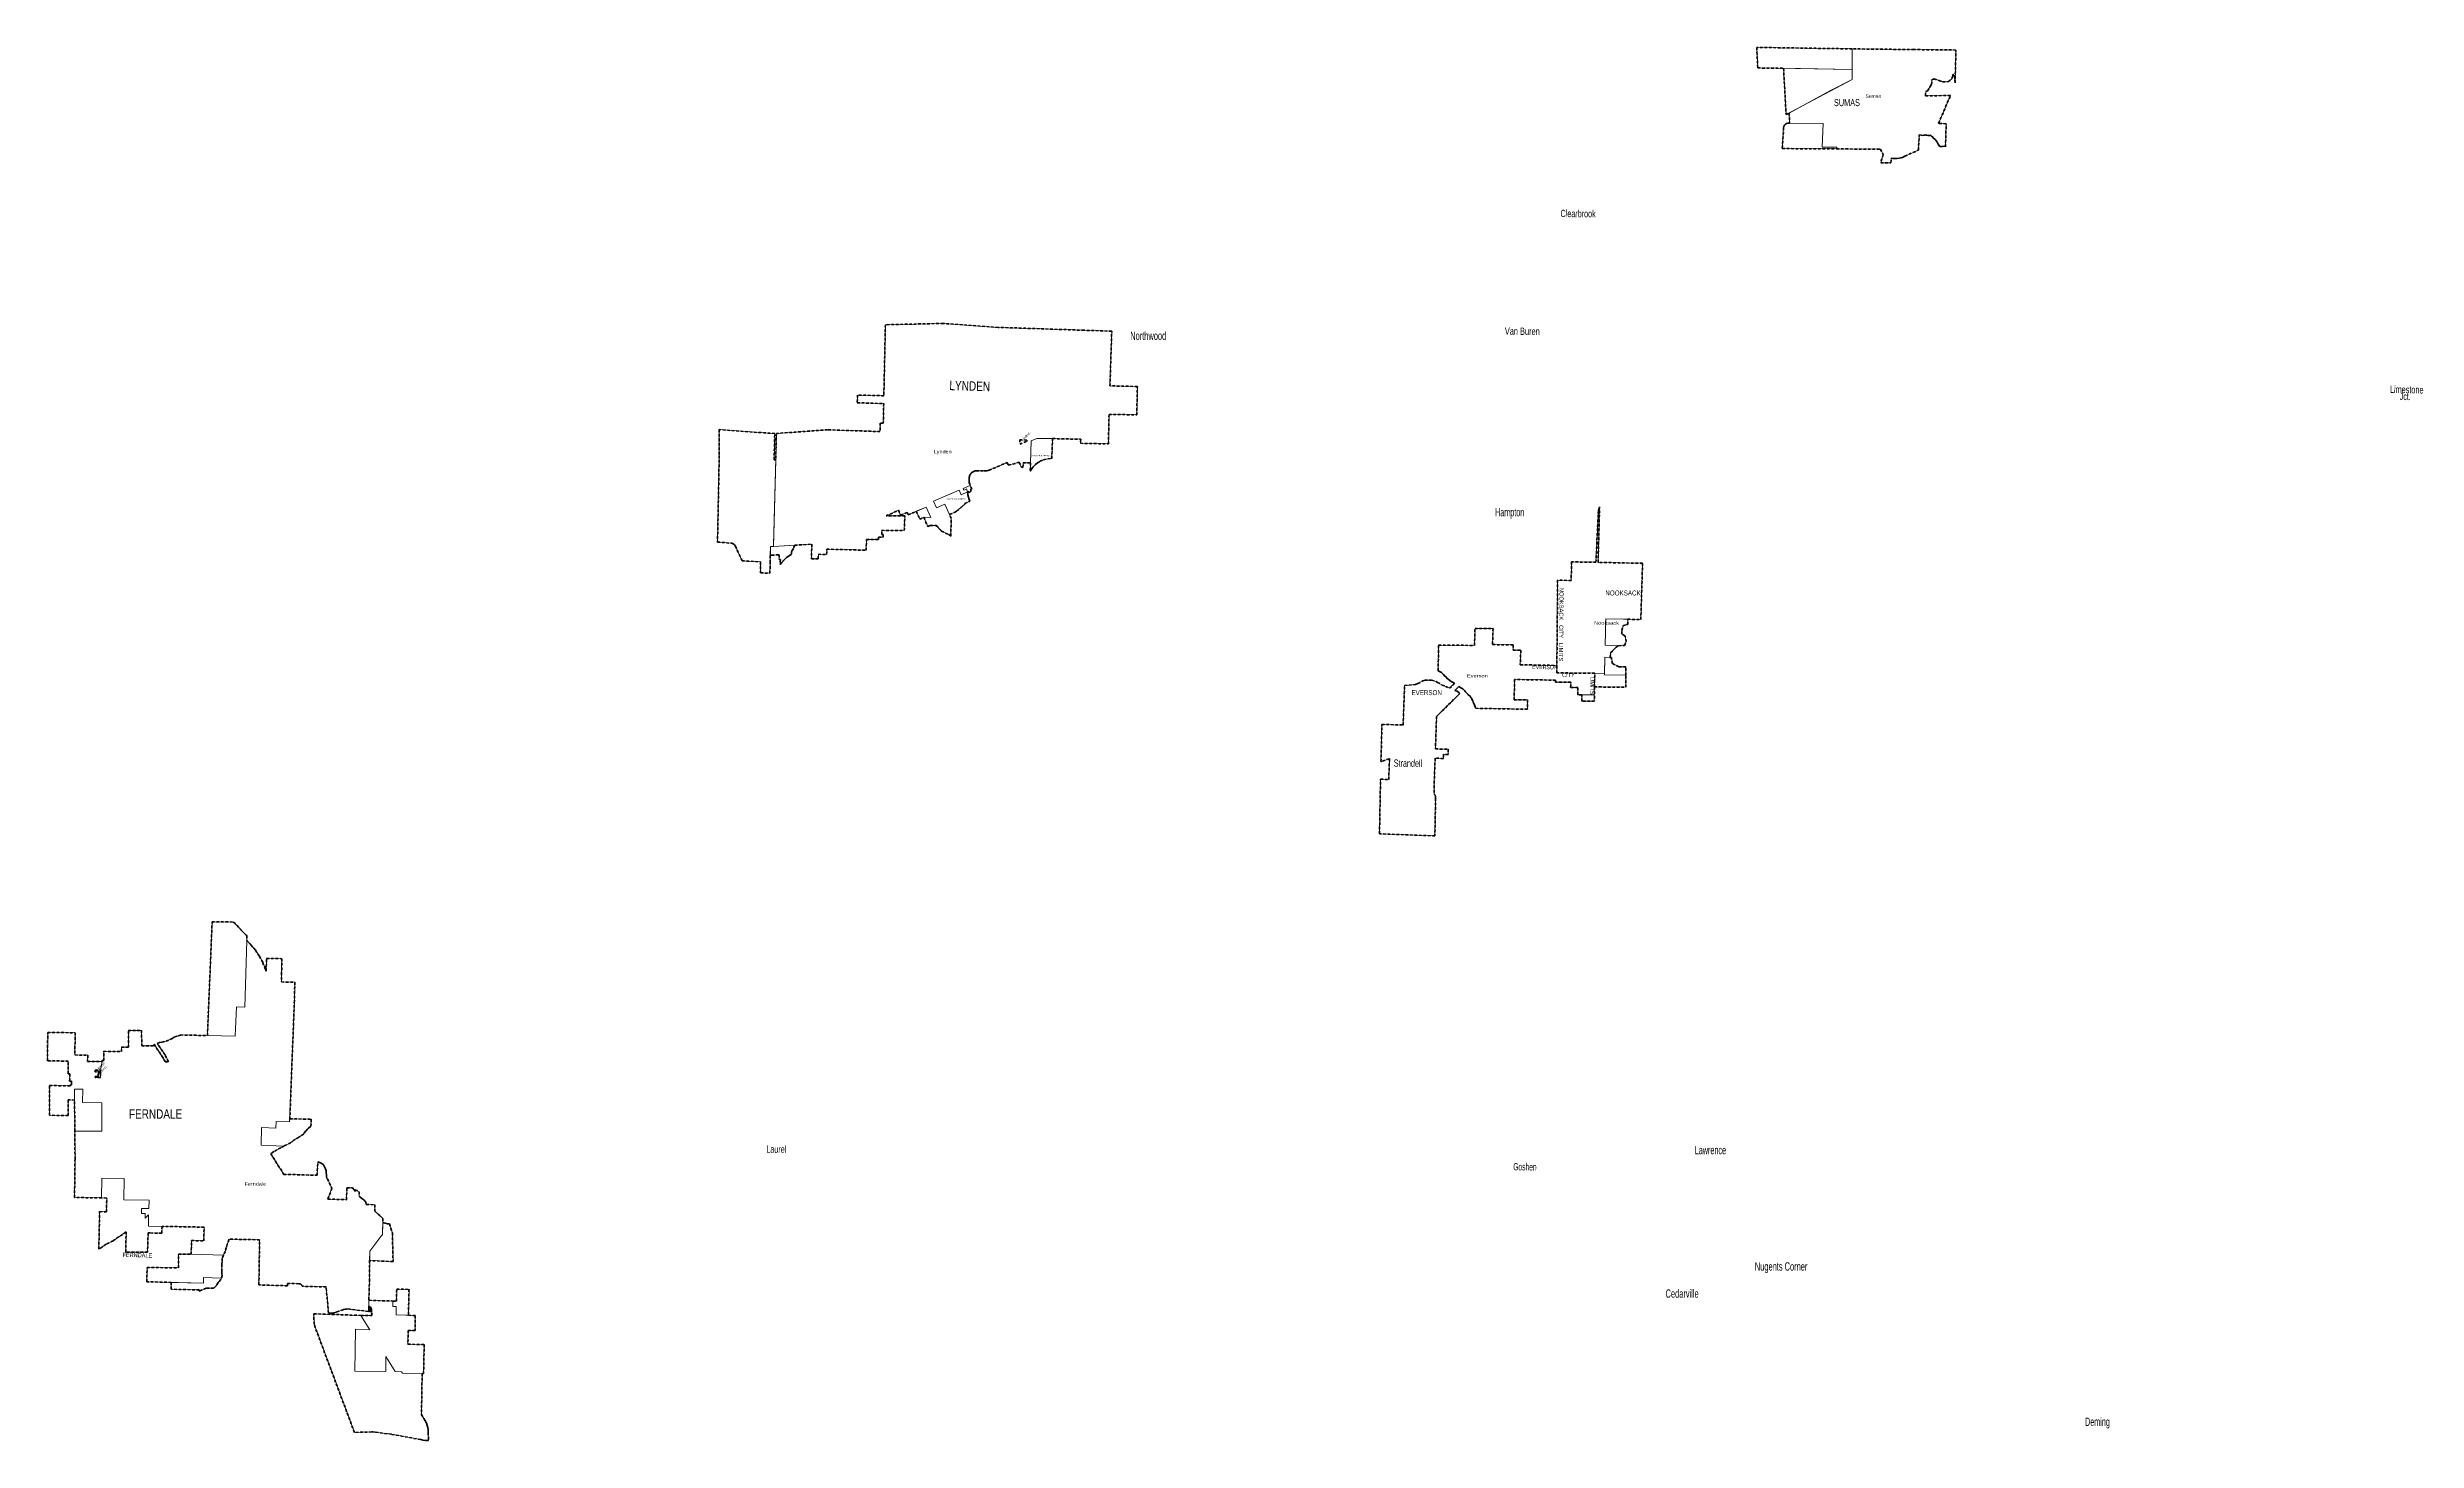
# Model space of a CAD drawing. Header units: feet. Extents: x -903180 to 1023491, y -707744 to 564635.
# Drawn here: x -395309 to -281007, y 487551 to 554745 of the extents above; entities that cross this region are included whole.
import ezdxf

# ---------------------------------------------------------------- set-up
doc = ezdxf.new("R2010")
doc.units = ezdxf.units.FT
doc.header["$LTSCALE"] = 80
doc.linetypes.add('SHORT_DASHED', pattern=[2.7, 1.5, -1.2])
for name, color, linetype, lineweight in [('1', 7, 'Continuous', 13), ('13', 7, 'SHORT_DASHED', 40), ('58', 7, 'Continuous', 13)]:
    doc.layers.add(name, color=color, linetype=linetype, lineweight=lineweight)
for name, color, linetype in [('14', 7, 'Continuous'), ('15', 7, 'Continuous'), ('16', 7, 'Continuous'), ('36', 7, 'Continuous')]:
    doc.layers.add(name, color=color, linetype=linetype)

msp = doc.modelspace()

# ---------------------------------------------------------------- hatches: boundary and pattern name
at = {"layer": '58'}
msp.add_hatch(color=256, dxfattribs=at).paths.add_polyline_path([(-379655.93, 493860.05), (-379657.69, 493761.15), (-379815.24, 493779.15), (-379807.48, 494044.12), (-379759.15, 494021.63), (-379732.55, 494004.47), (-379711.32, 493985.49), (-379692.47, 493963.07), (-379677.14, 493940.27), (-379659.07, 493888.75)])

# ---------------------------------------------------------------- linework, layer by layer
at = {"layer": '13'}
for p, q in [((-347638.15, 534627.9), (-347543.63, 534703.04)), ((-327904, 524442.95), (-327950, 524503.95)), ((-393981.65, 502475.97), (-394000.34, 503978.31)), ((-381582.45, 499722.8), (-381776.77, 499200.66))]:
    msp.add_line(p, q, dxfattribs=at)
for points in [[(-306367.42, 549179.38), (-306359.76, 549398.87), (-306283.98, 549386.74), (-306182.12, 549379.9), (-306080.1, 549383.75), (-305979.04, 549398.24), (-305880.05, 549423.22), (-305784.22, 549458.4), (-305692.58, 549503.41), (-305043.32, 549792.58), (-305001.9, 550530.21), (-304905.85, 550506.58), (-304841.98, 550502.27), (-304783.3, 550504.86), (-304739.28, 550518.67), (-304702.17, 550522.12), (-304654.7, 550510.04), (-304595.15, 550499.68), (-304548.55, 550494.5), (-304495.04, 550498.81), (-304455.34, 550510.04), (-304443.04, 550503.13), (-304408.09, 550466.87), (-304353.72, 550407.73), (-304325.33, 550378.59), (-304202.25, 550277.37), (-304124.36, 550143.55), (-304087.25, 550084.41), (-304010.01, 549970.45), (-303881.42, 549964.41), (-303766.41, 549982.11), (-303734.36, 549948.88), (-303704.89, 551065.55), (-304073.53, 551078.13), (-303498.32, 552422.63), (-304698.39, 552408.13), (-304691.78, 552622.57), (-304599.75, 552648.89), (-304407.42, 552954.13), (-304393.47, 553178.7), (-304280.89, 553222.51), (-304037.65, 553147.59), (-303879.42, 553076.8), (-303595.34, 553092.04), (-303431.52, 553235.9), (-303379.25, 553453.43), (-303297.42, 553327.8), (-303287.3, 553171.53), (-303274.36, 553045.59), (-303273.19, 553030.76), (-303231.45, 554618.03), (-305253.58, 554639.29), (-308243.2, 554674.7), (-312844.83, 554744.7), (-312791.68, 553754.17), (-311545.72, 553735.75), (-311430.22, 551502.9), (-311279.65, 551579.67), (-311254.47, 551092.89), (-311342.19, 551092.07), (-311413.97, 551068.14), (-311459.46, 551039.72), (-311503.51, 550995.04), (-311538.79, 550924.44), (-311544.79, 550873.4), (-311610.2, 549862.96), (-308986.41, 549850.01), (-306869.37, 549833.35), (-306746.45, 549572.06), (-306861.03, 549183.26)], [(-348059.5, 535808.54), (-348392.87, 535820.61), (-348393.8, 535602.33), (-348062.76, 535743.98)], [(-392748.69, 505059.5), (-393006.8, 505063.5), (-393006.17, 505113.5), (-392866.12, 505110.25), (-392861.43, 505285.27), (-392745.32, 505284.51)], [(-392744.57, 505334.46), (-393003.32, 505338.48), (-393002.38, 505413.47), (-392743.45, 505409.45)]]:
    msp.add_lwpolyline(points, close=True, dxfattribs=at)
for points in [[(-347543.63, 534703.04), (-347407.04, 534782.72), (-347252.96, 534852.68), (-347030.26, 534907.1), (-346852.41, 534911.84), (-346813.53, 535878.92), (-345455.65, 535845.89), (-345469.59, 535649.12), (-344120.67, 535621.53), (-344091.5, 537047.35), (-342753.32, 537019.97), (-342725.22, 538393.45), (-344045.31, 538420.45), (-343961.09, 541058.4), (-345294.29, 541103.05), (-349442.8, 541243.62), (-352092.59, 541431.62), (-354881.36, 541370.51), (-354955.15, 537943.84), (-356229.71, 537978.91), (-356236.76, 537603.96), (-354962.19, 537568.89), (-354980.07, 536617.13), (-355134.17, 536621.12), (-355140.65, 536215.57), (-357669.61, 536301.1), (-360139.43, 536126.09), (-360171.24, 534858.43), (-360249.73, 534855.2), (-360217.04, 536128.52), (-360876.36, 536163.52), (-362893.18, 536312.53), (-362895.6, 535052.56), (-362977.92, 530887.49), (-362282.81, 530829.56), (-362231.78, 530808.02), (-362195.11, 530784.88), (-362156.04, 530746.59), (-362116.8, 530685.87), (-361793.02, 529986.54), (-360903.39, 529931.64), (-360903.47, 529398.64), (-360450.85, 529387.46), (-360438.13, 529898.88), (-360431.18, 530257.09), (-360360.47, 530255.13), (-360008.41, 530277.72), (-360012.78, 530040.5), (-359948.47, 530040.46), (-359952.26, 529807.98), (-359792.55, 529995.62), (-359697.51, 530100.91), (-359643.38, 530148.9), (-359574.46, 530195.73), (-359500.7, 530242.27), (-359449.95, 530268.41), (-359428.93, 530288.2), (-359421.85, 530301.6)], [(-359421.85, 530301.6), (-359415.27, 530324.13), (-359411.18, 530370.63), (-359401.94, 530414.54), (-359370.58, 530474.27), (-359295.83, 530628.34), (-359254.58, 530734.41), (-358431.53, 530784.21), (-358444.05, 530082.4), (-358119.65, 530082.94), (-358114.94, 530297.02), (-357715.05, 530288.41), (-357709.41, 530544.8), (-355810.68, 530492.56), (-355787.39, 531015.61), (-355214.55, 531006.27), (-355208.35, 531125.25), (-354990.01, 531123.44), (-354986.06, 531258.48), (-355059.41, 531259.09), (-355053.01, 531454.04), (-353971.5, 531445.05), (-353940.33, 532144.81), (-354848.53, 532152.36), (-354245.59, 532419.01), (-354145.35, 532185.9), (-353829.75, 532320.18), (-353779.46, 532202.85), (-353389.48, 532369.96), (-353220.29, 531997.15), (-353027.02, 532080.58), (-352830.47, 531636.67), (-352714.15, 531680.19), (-352423.38, 531686.36), (-352168.78, 531416), (-351819.17, 531246.9), (-351725.45, 531173.53), (-351699.91, 532031.85), (-351781.14, 532210.78), (-351563.57, 532310.89), (-351519.45, 532333.57), (-351425.79, 532385.84), (-351044.1, 532711.56), (-351055.64, 532736.46), (-350806.35, 532861.19), (-350836.13, 532936.51), (-350874.7, 533051.44), (-350899.52, 533166.21), (-350898.42, 533280.6), (-350885.34, 533291.12), (-350884.26, 533294.06), (-350882.74, 533298.33), (-350881.82, 533308.07), (-350881.21, 533311.73), (-350858.84, 533320.14), (-350849.08, 533303.45), (-350840.04, 533278.01), (-350799.9, 533286.36), (-350792.13, 533314.3), (-350768.88, 533323.48), (-350751, 533337.94), (-350747.48, 533357.82), (-350776.07, 533421.4), (-350708.91, 533447.99), (-350785.75, 533611.44), (-350812.29, 533686.77), (-350830.8, 533764.46), (-350841.1, 533843.67), (-350843.05, 533923.51), (-350840.24, 533971.13), (-350837.29, 534008.86), (-350830.42, 534046.07), (-350819.69, 534082.35), (-350805.23, 534117.32), (-350787.2, 534150.58), (-350765.79, 534181.78), (-350741.23, 534210.57), (-350713.8, 534236.63), (-350683.79, 534259.68), (-350651.54, 534279.47), (-350617.4, 534295.79), (-350581.74, 534308.44), (-350544.95, 534317.29), (-350507.44, 534322.26), (-350499.22, 534322.81), (-350114.18, 534324.31), (-350051.97, 534322.37), (-349989.91, 534326.95), (-349928.66, 534337.99), (-349877.39, 534352.48), (-349006.07, 534722.2), (-348942.41, 534593.17), (-348420.31, 534734.87), (-348332.18, 534520.36), (-348245.98, 534489.98)], [(-348245.98, 534489.98), (-348236.33, 534714.77), (-347874.37, 534705.23), (-347890.39, 534306.73), (-347818.13, 534424.49), (-347737.85, 534529.43), (-347638.15, 534627.9)], [(-320670.9, 523901.56), (-319164.35, 523882.04), (-319162.11, 524463.62), (-319150.32, 524870.65), (-319497.33, 524876.47), (-319805.12, 525032.2), (-319857, 525319.43), (-319923.39, 525322.76), (-319879, 525563.23), (-319624.61, 525811.48), (-319510.96, 525890.32), (-319223.59, 525900.15), (-319140.57, 526092.88), (-319196.19, 526355.39), (-319353.51, 526458.81), (-319346.87, 526621.64), (-319294.16, 526850.5), (-319133.26, 526905.55), (-319069.39, 526904.2), (-319062.27, 527163.07), (-318433.52, 527150.72), (-318351.09, 529863.79), (-320498.16, 529908.79), (-320422.17, 532580.41), (-320431.66, 532560.09), (-320461.85, 532482.45), (-320483.75, 532402.07), (-320599.12, 529909.92), (-321774.01, 529932.99), (-321792.63, 529033.17), (-322448.51, 529050.85), (-322483.87, 524938.86)], [(-327950, 524503.95), (-328012, 524565.95), (-328056, 524602.95), (-328108, 524633.95), (-328173, 524665.95), (-328214.98, 524683.63), (-328188.82, 525911.86), (-326460.42, 525905.31)], [(-326460.42, 525905.31), (-326433.47, 526726.16), (-325563.01, 526726.16), (-325588.77, 525941.62), (-324588.78, 525924.67), (-324596.99, 525674.78), (-324227, 525668.51), (-324249.97, 524968.79), (-322483.87, 524938.86)], [(-320670.9, 523901.56), (-320656.95, 524559.23), (-322486.96, 524578.75), (-322483.87, 524938.86)], [(-320670.9, 523901.56), (-320677.84, 523215.05), (-321288.01, 523218), (-321284.07, 523519.52), (-321479.14, 523521.63), (-321471.71, 523871.59), (-321821.72, 523874.63), (-321816.42, 524124.59), (-322546.46, 524130.94), (-322544.33, 524230.92), (-323181.55, 524236.47), (-324524.23, 524256.49), (-324544.84, 523284.84), (-323894.94, 523273.56), (-323904.49, 522823.66), (-326413.4, 522869.62), (-326432, 522947.95), (-326445, 522990.95), (-326473, 523065.95), (-326517, 523163.95), (-326545, 523222.95), (-326570, 523272.95), (-326592, 523323.95), (-326611, 523364.95), (-326633, 523394.95), (-326653, 523425.95), (-326676, 523451.95), (-326709, 523481.95), (-326742, 523508.95), (-326770, 523529.95), (-326804, 523565.95), (-326833, 523595.95), (-326857, 523633.95), (-326887, 523664.95), (-326927, 523715.95), (-326953, 523740.95), (-327012, 523788.95), (-327050, 523818.95), (-327115, 523857.95), (-327182, 523902.95), (-327210.08, 523920.82), (-327406.93, 523734.46), (-327289.72, 523693.54), (-327178.54, 523605.68), (-327159.82, 523590.28), (-328289.33, 522479.45), (-328343.6, 520912.45), (-327723.82, 520895.44), (-327732.47, 520645.58), (-327952.4, 520651.61), (-327959.32, 520451.73), (-328359.18, 520462.7), (-328397.35, 519360.58), (-328410.19, 518732.37), (-328392.79, 518714.89), (-328377.32, 518695.69), (-328363.94, 518674.97), (-328352.8, 518652.97), (-328344.01, 518629.93), (-328337.69, 518606.09), (-328333.89, 518581.72), (-328332.66, 518557.09), (-328334.01, 518532.47), (-328334.25, 518530.34), (-328368.52, 516717.7), (-331042.13, 516816.81), (-330992.35, 519449.92), (-330596.05, 519436.27), (-330561.82, 520424.82), (-330561.12, 520444.95), (-330581.32, 520437.85), (-330950.73, 520307.98), (-330970.73, 520303.97), (-330922.04, 522095.32), (-329901.75, 522064.3), (-329832.07, 523977.09), (-329622.59, 523982.36), (-329305.69, 524013), (-329190.97, 524060.81), (-328956.49, 524194.81), (-328840.27, 524222.32), (-328649.61, 524229.75), (-328526.08, 524226.69), (-328308.75, 524168.62), (-328239.09, 524120.29), (-328017.48, 523993.22), (-327849.11, 523922.18), (-327670.68, 523848.87), (-327658.02, 523843.12), (-327418.63, 524074.99), (-327420, 524075.95), (-327487, 524109.95), (-327580, 524164.95), (-327656, 524215.95), (-327758, 524298.95), (-327842, 524380.95), (-327904, 524442.95)], [(-394000.34, 503978.31), (-394304.53, 503984.67), (-394305.39, 503224.53), (-395205.37, 503243.35), (-395203.74, 504678.63), (-394222.17, 504658.1), (-394199.49, 504657.62), (-394199.29, 504708.47), (-394143.04, 504708.47), (-394140.7, 504803.03), (-394140.7, 504887.42), (-394234.44, 504888.98), (-394230.54, 505242.97), (-394308.65, 505242.97), (-394302.39, 505853.7), (-395309.31, 505869.33), (-395290.86, 507239.22), (-393969.61, 507218.7), (-393983.15, 506148.78), (-393363.22, 506139.16), (-393367.01, 505839.18), (-392660.62, 505828.21), (-392659.73, 505878.22), (-392591.48, 505877.16), (-392585.78, 506327.13), (-391736.43, 506313.95), (-391736.43, 506521.59), (-391402.11, 506524.72), (-391402.11, 507337.35), (-390764.72, 507334.22), (-390757.15, 506598.77), (-390168.85, 506589.64), (-390161.64, 506664.58), (-389765.45, 506080.2), (-389695.84, 505937.95), (-389627.48, 505826.61), (-389468.78, 505824.96), (-389634.45, 506153.65), (-390009.99, 506710.84), (-389907.44, 506756.43), (-389777.76, 506767.37), (-389582.49, 506809.57), (-389296.58, 506942.4), (-389163.8, 507028.35), (-389001.32, 507065.86), (-388887.27, 507114.3), (-387589.94, 507087.69), (-387360.83, 512577.67), (-386322.49, 512562.28), (-385691.75, 511899.94), (-385691.57, 511678), (-385487.06, 511459.39), (-385268.82, 511198.35), (-385079.05, 510915.92), (-384919.85, 510615.2), (-384792.95, 510299.48), (-384759.2, 510195.18), (-384732.76, 510808.45), (-383993.95, 510793.14), (-384007.83, 510119.56), (-384014.1, 509670.59), (-383371.01, 509656.4), (-383394, 508774.92), (-383610.65, 503074.76), (-382583.65, 503050.62), (-382592.44, 502717.17), (-382615.91, 502705.17), (-382766.58, 502569.83), (-382857.32, 502472.18), (-382951.48, 502335.12), (-383179.19, 502182.65), (-383413.75, 502038.74), (-383572.98, 501905.12), (-383781, 501822.03), (-383896.86, 501755), (-384044.68, 501671.51), (-384378.8, 501499.16), (-384451.77, 501446.91), (-384530.06, 501387.19), (-383903.4, 500392.85), (-382298.01, 500349.6), (-382262, 500996.4), (-382207.65, 500976.2), (-382106.84, 500933.19), (-381994.08, 500855.72), (-381937.96, 500762.35), (-381889.95, 500660.92), (-381866.2, 500555.57), (-381866.43, 500507.01), (-381864.69, 500446.29), (-381848.82, 500383.47), (-381845.26, 500280.25), (-381821.34, 500213.34), (-381801.31, 500176.82), (-381582.45, 499722.8)], [(-376926.62, 487551.33), (-377065.65, 487556.66), (-377203.36, 487576.5), (-377300.48, 487599.54), (-378710.06, 487855.81), (-379489.2, 487958.82), (-379620.24, 487967.88), (-379640.24, 487969.26), (-379660.24, 487968.76), (-380497.1, 487947.96), (-382446.5, 493162.39), (-382446.89, 493666.37), (-380182.11, 493589.9), (-379656.95, 493578.21), (-379657.69, 493761.15), (-379824.5, 493780.12), (-380650.13, 493880.5), (-380723.86, 493893.83), (-380798.58, 493899.38), (-380873.48, 493897.09), (-380947.72, 493886.99), (-381020.5, 493869.18), (-381025.71, 493867.59), (-381366.3, 493752.34), (-381423.48, 493729.87), (-381482.69, 493713.5), (-381543.29, 493703.41), (-381604.62, 493699.71), (-381643.94, 493700.72), (-381743.37, 493705.71), (-381867.53, 494960.84), (-383015.51, 494996.37), (-383021.07, 495012.95), (-383028.33, 495028.85), (-383037.21, 495043.92), (-383047.62, 495057.97), (-383059.44, 495070.85), (-383072.55, 495082.43), (-383086.79, 495092.58), (-383102.01, 495101.18), (-383118.05, 495108.15), (-383134.73, 495113.39), (-383151.87, 495116.87), (-383169.28, 495118.54), (-383180.1, 495118.65), (-383729.95, 495133.86), (-383732.65, 495018.55), (-385104.83, 495061.01), (-385072.33, 497237.45), (-386539.26, 497267.28), (-386556.13, 497240.18), (-386634, 497001.78), (-386679.17, 496846.18), (-386732.51, 496670.39), (-386809.83, 496501.15), (-386873.05, 496341.8), (-386878.42, 496175.27), (-386899.9, 496053.71), (-386898.56, 495717.28), (-386898.56, 495655.5), (-386895.21, 495617.23), (-386879.77, 495509.46), (-386936.82, 495313.53), (-387070.8, 495172.54), (-387178.68, 494999.05), (-387295.14, 494900.23), (-387645.76, 494907.26), (-387959.43, 494765.74), (-387987.71, 494766.51), (-387987.35, 494816.52), (-389337.12, 494853.27), (-389334.75, 495183.33), (-390511.14, 495211.06), (-390499.91, 495896.98), (-388982.84, 495885.74), (-388978.91, 496550.73), (-388368, 496536.72), (-388359.61, 497196.67), (-387759.7, 497185.02), (-387751.3, 497844.99), (-389779.64, 497884.42), (-389788.6, 497554.55), (-390373.51, 497566), (-390448.08, 497567.06), (-390479.3, 496645.6), (-391529.21, 496645.6), (-391510.84, 497616.11), (-392139.08, 497191.98), (-392466.68, 497020.5), (-392828.31, 496786.08), (-392789.17, 498594.99), (-392459.31, 498585.29), (-392444.94, 499250.33), (-392693.55, 499253.56), (-393999.45, 499277.47), (-393976.02, 501135.51), (-393981.65, 502475.97)], [(-381776.77, 499200.66), (-380876.51, 499169.99), (-380860.87, 499745.11), (-380587.02, 499735.78), (-380456.78, 499572.64), (-380454.84, 499644.02), (-380261.84, 499552.18), (-380271.98, 499334.61), (-380235.77, 499306.82), (-380141.2, 499227.42), (-380026.46, 499141.84), (-379944.08, 499046.31), (-379932.4, 498951.14), (-379925.88, 498942.12), (-379507.09, 498923.21), (-379513.95, 498609.36), (-379121.42, 498263.46), (-379125.72, 498082.71), (-379076.16, 498056.21), (-379020.88, 498033.87), (-378901.58, 498009.13), (-378801.72, 498006.9), (-378665.48, 497561.87), (-378632.87, 496189.25), (-379763.86, 496229.76), (-379769.88, 495330.55), (-379798.83, 494316.95), (-378638.96, 494281.78), (-378470.78, 494277.6), (-378457.06, 494860.65), (-377862.45, 494845.29), (-377890.81, 493597.18), (-377559.02, 493582.75), (-377571.11, 492859.52), (-377900.4, 492864.75), (-377915.48, 492202.35), (-377129.26, 492181.52), (-377158.88, 490779.63), (-377230.51, 490779.35), (-377261.07, 488796.75), (-377073.41, 488492), (-377023.12, 488391.36), (-376983.62, 488286.02), (-376955.36, 488177.12), (-376938.62, 488065.87), (-376933.61, 487953.48), (-376933.78, 487941.35), (-376926.62, 487551.33)]]:
    msp.add_lwpolyline(points, dxfattribs=at)
at = {"layer": '58'}
for points in [[(-308242.57, 553686.59), (-312791.68, 553754.17), (-312844.83, 554744.7), (-308243.2, 554674.7)], [(-306367.42, 549179.38), (-306359.76, 549398.87), (-306283.98, 549386.74), (-306182.12, 549379.9), (-306080.1, 549383.75), (-305979.04, 549398.24), (-305880.05, 549423.22), (-305784.22, 549458.4), (-305692.58, 549503.41), (-305043.32, 549792.58), (-305001.9, 550530.21), (-304905.85, 550506.58), (-304841.98, 550502.27), (-304783.3, 550504.86), (-304739.28, 550518.67), (-304702.17, 550522.12), (-304654.7, 550510.04), (-304595.15, 550499.68), (-304548.55, 550494.5), (-304495.04, 550498.81), (-304455.34, 550510.04), (-304443.04, 550503.13), (-304408.09, 550466.87), (-304353.72, 550407.73), (-304325.33, 550378.59), (-304202.25, 550277.37), (-304124.36, 550143.55), (-304087.25, 550084.41), (-304010.01, 549970.45), (-303881.42, 549964.41), (-303766.41, 549982.11), (-303734.36, 549948.88), (-303704.89, 551065.55), (-304073.53, 551078.13), (-303498.32, 552422.63), (-304698.39, 552408.13), (-304691.78, 552622.57), (-304599.75, 552648.89), (-304407.42, 552954.13), (-304393.47, 553178.7), (-304280.89, 553222.51), (-304037.65, 553147.59), (-303879.42, 553076.8), (-303595.34, 553092.04), (-303431.52, 553235.9), (-303379.25, 553453.43), (-303297.42, 553327.8), (-303287.3, 553171.53), (-303274.36, 553045.59), (-303273.19, 553030.76), (-303231.45, 554618.03), (-305253.58, 554639.29), (-308243.2, 554674.7), (-308243.44, 553204.35), (-309310.49, 552645.65), (-311279.65, 551579.67), (-311254.47, 551092.89), (-309643.9, 551080.22), (-309684.02, 549930.5), (-308983.79, 549924.99), (-308986.41, 549850.01), (-306869.37, 549833.35), (-306746.45, 549572.06), (-306861.03, 549183.26)], [(-311545.72, 553735.75), (-308242.57, 553686.59), (-308243.44, 553204.35), (-311430.22, 551502.9)], [(-309684.02, 549930.5), (-308983.79, 549924.99), (-308986.41, 549850.01), (-311610.2, 549862.96), (-311544.79, 550873.4), (-311538.79, 550924.44), (-311503.51, 550995.04), (-311459.46, 551039.72), (-311413.97, 551068.14), (-311342.19, 551092.07), (-311254.47, 551092.89), (-309643.9, 551080.22)], [(-347841.23, 535762.96), (-347571.73, 535879.64), (-345455.65, 535845.89), (-345469.59, 535649.12), (-344120.67, 535621.53), (-344091.5, 537047.35), (-342753.32, 537019.97), (-342725.22, 538393.45), (-344045.31, 538420.45), (-343961.09, 541058.4), (-345294.29, 541103.05), (-349442.8, 541243.62), (-352092.59, 541431.62), (-354881.36, 541370.51), (-354955.15, 537943.84), (-356229.71, 537978.91), (-356236.76, 537603.96), (-354962.19, 537568.89), (-354980.07, 536617.13), (-355134.17, 536621.12), (-355140.65, 536215.57), (-357669.61, 536301.1), (-360139.43, 536126.09), (-360274.56, 530740.75), (-360275.88, 530671.74), (-358431.53, 530784.21), (-358444.05, 530082.4), (-358119.65, 530082.94), (-358114.94, 530297.02), (-357715.05, 530288.41), (-357709.41, 530544.8), (-355810.68, 530492.56), (-355787.39, 531015.61), (-355214.55, 531006.27), (-355208.35, 531125.25), (-354990.01, 531123.44), (-354986.06, 531258.48), (-355059.41, 531259.09), (-355053.01, 531454.04), (-353971.5, 531445.05), (-353940.33, 532144.81), (-354848.53, 532152.36), (-354245.59, 532419.01), (-354145.35, 532185.9), (-353829.75, 532320.18), (-353779.46, 532202.85), (-352918.4, 532569.19), (-352693.75, 532071.41), (-353027.02, 532080.58), (-352830.47, 531636.67), (-352714.15, 531680.19), (-352423.38, 531686.36), (-352168.78, 531416), (-351819.17, 531246.9), (-351725.45, 531173.53), (-351699.91, 532031.85), (-352006.83, 532711.93), (-352416.43, 532537.77), (-352561.66, 532859.55), (-351321.36, 533386.92), (-351231.22, 533172.14), (-350921.85, 533303.68), (-350962.28, 533451.02), (-351101.76, 533393.36), (-351131.56, 533464.4), (-350785.75, 533611.44), (-350812.29, 533686.77), (-350830.8, 533764.46), (-350841.1, 533843.67), (-350843.05, 533923.51), (-350840.24, 533971.13), (-350837.29, 534008.86), (-350830.42, 534046.07), (-350819.69, 534082.35), (-350805.23, 534117.32), (-350787.2, 534150.58), (-350765.79, 534181.78), (-350741.23, 534210.57), (-350713.8, 534236.63), (-350683.79, 534259.68), (-350651.54, 534279.47), (-350617.4, 534295.79), (-350581.74, 534308.44), (-350544.95, 534317.29), (-350507.44, 534322.26), (-350499.22, 534322.81), (-350114.18, 534324.31), (-350051.97, 534322.37), (-349989.91, 534326.95), (-349928.66, 534337.99), (-349877.39, 534352.48), (-349006.07, 534722.2), (-348942.41, 534593.17), (-348420.31, 534734.87), (-348332.18, 534520.36), (-348245.98, 534489.98), (-348236.33, 534714.77), (-347874.37, 534705.23)], [(-360876.36, 536163.52), (-360217.04, 536128.52), (-360249.73, 534855.2), (-360171.24, 534858.43), (-360275.88, 530671.74), (-360348.67, 530667.3), (-360425.69, 530677.41), (-360438.13, 529898.88), (-360450.85, 529387.46), (-360903.47, 529398.64), (-360903.39, 529931.64), (-361793.02, 529986.54), (-362093.07, 530642.9), (-362129.74, 530709.91), (-362161.63, 530752.99), (-362206.28, 530789.69), (-362284.41, 530831.17), (-362977.92, 530887.49), (-362977.92, 530887.49), (-362895.6, 535052.56), (-362901.59, 536321.73)], [(-347571.73, 535879.64), (-346813.53, 535878.92), (-346852.41, 534911.84), (-347030.26, 534907.1), (-347252.96, 534852.68), (-347407.04, 534782.72), (-347543.63, 534703.04), (-347638.15, 534627.9), (-347737.85, 534529.43), (-347818.13, 534424.49), (-347890.39, 534306.73), (-347874.37, 534705.23), (-347841.23, 535762.96)], [(-350806.35, 532861.19), (-351055.64, 532736.46), (-351044.1, 532711.56), (-351425.79, 532385.84), (-351519.45, 532333.57), (-351563.57, 532310.89), (-351781.14, 532210.78), (-352006.83, 532711.93), (-352416.43, 532537.77), (-352561.66, 532859.55), (-351321.36, 533386.92), (-351231.22, 533172.14), (-350921.85, 533303.68), (-350962.28, 533451.02), (-351101.76, 533393.36), (-351131.56, 533464.4), (-350785.75, 533611.44), (-350708.91, 533447.99), (-350776.07, 533421.4), (-350747.48, 533357.82), (-350751, 533337.94), (-350768.88, 533323.48), (-350792.13, 533314.3), (-350799.9, 533286.36), (-350840.04, 533278.01), (-350849.08, 533303.45), (-350858.84, 533320.14), (-350881.21, 533311.73), (-350881.82, 533308.07), (-350882.74, 533298.33), (-350885.34, 533291.12), (-350898.42, 533280.6), (-350899.52, 533166.21), (-350874.7, 533051.44), (-350836.13, 532936.51)], [(-352693.75, 532071.41), (-353027.02, 532080.58), (-353220.29, 531997.15), (-353389.48, 532369.96), (-352918.4, 532569.19)], [(-360360.47, 530255.13), (-360431.18, 530257.09), (-360425.69, 530677.41), (-360348.67, 530667.3), (-360275.88, 530671.74), (-359254.58, 530734.41), (-359295.83, 530628.34), (-359370.58, 530474.27), (-359397.38, 530423.93), (-359406.75, 530399.91), (-359415.27, 530324.13), (-359421.85, 530301.6), (-359428.93, 530288.2), (-359440.83, 530274.93), (-359494.38, 530246.44), (-359574.46, 530195.73), (-359640.36, 530151.18), (-359697.51, 530100.91), (-359791.42, 529996.94), (-359952.26, 529807.98), (-359948.47, 530040.46), (-360012.78, 530040.5), (-360008.41, 530277.72), (-360148.42, 530267.84)], [(-319353.51, 526458.81), (-319196.19, 526355.39), (-319140.57, 526092.88), (-319223.59, 525900.15), (-319510.96, 525890.32), (-320156.93, 525909.6), (-320130.55, 527184.33), (-319062.27, 527163.07), (-319069.39, 526904.2), (-319133.26, 526905.55), (-319294.16, 526850.5), (-319346.87, 526621.64)], [(-319497.33, 524876.47), (-319150.32, 524870.65), (-319162.11, 524463.62), (-320185.67, 524479.03), (-320168.93, 525329.74), (-319923.39, 525322.76), (-319857, 525319.43), (-319805.12, 525032.2)], [(-320679.1, 523514.67), (-320677.84, 523215.05), (-321288.01, 523218), (-321284.07, 523519.52)], [(-320656.95, 524559.23), (-320183.97, 524554.23), (-320185.67, 524479.03), (-319162.11, 524463.62), (-319164.35, 523882.04), (-320670.9, 523901.56)], [(-387360.83, 512577.67), (-386322.49, 512562.28), (-385691.75, 511899.94), (-385691.57, 511678), (-385782.72, 508456.24), (-386191.7, 508468.24), (-386249.48, 507059.75), (-387589.94, 507087.69)], [(-393981.65, 502475.97), (-394000.34, 503978.31), (-393994.79, 504481.97), (-393993.57, 504506.12), (-393974.57, 504503.45), (-393594.59, 504497.56), (-393607.16, 503862.17), (-392689.05, 503848.15), (-392688.77, 502475.75)], [(-382615.91, 502705.17), (-382766.58, 502569.83), (-382766.58, 502569.83), (-382857.32, 502472.18), (-382951.48, 502335.12), (-383179.19, 502182.65), (-383413.75, 502038.74), (-383572.98, 501905.12), (-383781, 501822.03), (-383896.86, 501755), (-384997.29, 501793.65), (-384976.49, 502646.13), (-384282.76, 502617.74), (-384266.89, 502944.57), (-383620.71, 502917.98), (-383610.65, 503074.76), (-382583.65, 503050.62), (-382592.44, 502717.17)], [(-390453.11, 497464.15), (-390479.3, 496645.6), (-391529.21, 496645.6), (-391510.84, 497616.11), (-391510.84, 497616.11), (-392139.08, 497191.98), (-392466.68, 497020.5), (-392828.31, 496786.08), (-392789.17, 498594.99), (-392459.31, 498585.29), (-392444.94, 499250.33), (-392693.55, 499253.56), (-392678.08, 500214.51), (-391600.11, 500198.75), (-391626.51, 499161.15), (-390406.61, 499141.28), (-390416.56, 498750.02), (-390768.34, 498747.67), (-390768.34, 498500.73), (-390596.48, 498500.73), (-390596.44, 498280.58), (-390424.64, 498432.47), (-390438.26, 497897.16), (-389779.64, 497884.42), (-389788.6, 497554.55), (-390448.08, 497567.06)], [(-378801.72, 498006.9), (-378665.48, 497561.87), (-378632.87, 496189.25), (-379763.86, 496229.76), (-379756.12, 496682.2), (-379756.12, 496682.2), (-379180.53, 497461.24), (-379138.95, 497461.15), (-379125.72, 498082.71), (-379076.16, 498056.21), (-379020.88, 498033.87), (-378901.58, 498009.13)], [(-386809.83, 496501.15), (-386873.05, 496341.8), (-386873.05, 496341.8), (-386878.42, 496175.27), (-386899.9, 496053.71), (-386899.9, 496053.71), (-386898.56, 495717.28), (-386895.21, 495617.23), (-386879.77, 495509.46), (-386913.04, 495391.33), (-387783.06, 495411.17), (-387785.01, 495141.13), (-389006.62, 495173.94), (-390511.14, 495211.06), (-390499.91, 495896.98), (-388982.84, 495885.74), (-388978.91, 496550.73), (-388368, 496536.72)], [(-387959.43, 494765.74), (-387987.71, 494766.51), (-387987.35, 494816.52), (-389337.12, 494853.27), (-389334.75, 495183.33), (-387785.01, 495141.13), (-387783.06, 495411.17), (-386913.04, 495391.33), (-386936.82, 495313.53), (-387070.8, 495172.54), (-387176.62, 495007.14), (-387178.68, 494999.05), (-387295.14, 494900.23), (-387645.76, 494907.26)], [(-378477.01, 494012.74), (-378481.56, 493613.71), (-377559.02, 493582.75), (-377571.11, 492859.52), (-377900.4, 492864.75), (-377915.48, 492202.35), (-377129.26, 492181.52), (-377158.88, 490779.63), (-377230.51, 490779.35), (-378172.9, 490796.73), (-378219.65, 490872.61), (-378527.36, 490878.28), (-378975.01, 491607.86), (-378975.57, 490888.28), (-380479.52, 490898.41), (-380449.81, 492918.55), (-379754.26, 492895.06), (-380182.11, 493589.9), (-379656.95, 493578.21), (-379657.69, 493761.15), (-379655.93, 493860.05), (-379659.07, 493888.75), (-379677.14, 493940.27), (-379692.47, 493963.07), (-379711.32, 493985.49), (-379732.55, 494004.47), (-379807.48, 494044.12), (-379798.83, 494316.95), (-378638.96, 494281.78), (-378641.96, 494017.74)], [(-379655.93, 493860.05), (-379657.69, 493761.15), (-379815.24, 493779.15), (-379807.48, 494044.12), (-379759.15, 494021.63), (-379732.55, 494004.47), (-379711.32, 493985.49), (-379692.47, 493963.07), (-379677.14, 493940.27), (-379659.07, 493888.75)], [(-378481.56, 493613.71), (-378477.01, 494012.74), (-378641.96, 494017.74), (-378638.96, 494281.78), (-378470.78, 494277.6), (-378457.06, 494860.65), (-377862.45, 494845.29), (-377890.81, 493597.18)], [(-376926.62, 487551.33), (-376933.78, 487941.35), (-376933.61, 487953.48), (-376938.62, 488065.87), (-376955.36, 488177.12), (-376983.62, 488286.02), (-377023.12, 488391.36), (-377073.41, 488492), (-377261.07, 488796.75), (-377230.51, 490779.35), (-378172.9, 490796.73), (-378219.65, 490872.61), (-378527.36, 490878.28), (-378975.01, 491607.86), (-378975.57, 490888.28), (-380479.52, 490898.41), (-380449.81, 492918.55), (-379754.26, 492895.06), (-380182.11, 493589.9), (-382446.89, 493666.37), (-382446.5, 493162.39), (-380497.1, 487947.96), (-379660.24, 487968.76), (-379640.24, 487969.26), (-379620.24, 487967.88), (-379489.2, 487958.82), (-378710.06, 487855.81), (-377300.48, 487599.54), (-377203.36, 487576.5), (-377065.65, 487556.66)]]:
    msp.add_lwpolyline(points, close=True, dxfattribs=at)
for points in [[(-320656.95, 524559.23), (-320185.01, 524554.2), (-320168.93, 525329.74), (-319923.39, 525322.76), (-319879, 525563.23), (-319624.61, 525811.48), (-319510.96, 525890.32), (-320156.93, 525909.6), (-320130.55, 527184.33), (-318433.52, 527150.72), (-318351.09, 529863.79), (-320498.16, 529908.79), (-320422.17, 532580.41), (-320431.66, 532560.09), (-320461.85, 532482.45), (-320483.75, 532402.07), (-320599.12, 529909.92), (-321774.01, 529932.99), (-321792.63, 529033.17), (-322448.51, 529050.85), (-322483.87, 524938.86)], [(-322483.87, 524938.86), (-324249.97, 524968.79), (-324227, 525668.51), (-324596.99, 525674.78), (-324588.78, 525924.67), (-325588.77, 525941.62), (-325563.01, 526726.16), (-326433.47, 526726.16), (-326460.42, 525905.31), (-328188.82, 525911.86), (-328214.98, 524683.63)], [(-328214.98, 524683.63), (-328173, 524665.95), (-328108, 524633.95), (-328056, 524602.95), (-328012, 524565.95), (-327950, 524503.95), (-327904, 524442.95), (-327842, 524380.95), (-327758, 524298.95), (-327656, 524215.95), (-327580, 524164.95), (-327487, 524109.95), (-327420, 524075.95), (-327418.63, 524074.99), (-327658.02, 523843.12), (-327670.68, 523848.87), (-327849.11, 523922.18), (-328017.48, 523993.22), (-328239.09, 524120.29), (-328308.75, 524168.62), (-328526.08, 524226.69), (-328649.61, 524229.75), (-328840.27, 524222.32), (-328956.49, 524194.81), (-329190.97, 524060.81), (-329305.69, 524013), (-329622.59, 523982.36), (-329832.07, 523977.09), (-329901.75, 522064.3), (-330922.04, 522095.32), (-330970.73, 520303.97), (-330950.73, 520307.98), (-330581.32, 520437.85), (-330561.12, 520444.95), (-330561.82, 520424.82), (-330596.05, 519436.27), (-330992.35, 519449.92), (-331042.13, 516816.81), (-328368.52, 516717.7), (-328334.25, 518530.34), (-328334.01, 518532.47), (-328332.66, 518557.09), (-328333.89, 518581.72), (-328337.69, 518606.09), (-328344.01, 518629.93), (-328352.8, 518652.97), (-328363.94, 518674.97), (-328377.32, 518695.69), (-328392.79, 518714.89), (-328410.19, 518732.37), (-328397.35, 519360.58), (-328359.18, 520462.7), (-327959.32, 520451.73), (-327952.4, 520651.61), (-327732.47, 520645.58), (-327723.82, 520895.44), (-328343.6, 520912.45), (-328289.33, 522479.45), (-327159.82, 523590.28), (-327178.54, 523605.68), (-327289.72, 523693.54), (-327406.93, 523734.46), (-327210.08, 523920.82), (-327182, 523902.95), (-327115, 523857.95), (-327050, 523818.95), (-327012, 523788.95), (-326953, 523740.95), (-326927, 523715.95), (-326887, 523664.95), (-326857, 523633.95), (-326833, 523595.95), (-326804, 523565.95), (-326770, 523529.95), (-326742, 523508.95), (-326709, 523481.95), (-326676, 523451.95), (-326653, 523425.95), (-326633, 523394.95), (-326611, 523364.95), (-326592, 523323.95), (-326570, 523272.95), (-326545, 523222.95), (-326517, 523163.95), (-326473, 523065.95), (-326445, 522990.95), (-326432, 522947.95), (-326413.4, 522869.62), (-323904.49, 522823.66), (-323894.94, 523273.56), (-324544.84, 523284.84), (-324524.23, 524256.49), (-323181.55, 524236.47), (-322544.33, 524230.92), (-322546.46, 524130.94), (-321816.42, 524124.59), (-321821.72, 523874.63), (-321471.71, 523871.59), (-321479.14, 523521.63), (-320679.1, 523514.67), (-320656.95, 524559.23)], [(-322483.87, 524938.86), (-322486.96, 524578.75), (-320656.95, 524559.23)], [(-320656.95, 524559.23), (-322486.96, 524578.75), (-322483.87, 524938.86)], [(-381643.94, 493700.72), (-381604.62, 493699.71), (-381543.29, 493703.41), (-381482.69, 493713.5), (-381423.48, 493729.87), (-381366.3, 493752.34), (-381025.71, 493867.59), (-381020.5, 493869.18), (-380947.72, 493886.99), (-380873.48, 493897.09), (-380798.58, 493899.38), (-380723.86, 493893.83), (-380650.13, 493880.5), (-379815.24, 493779.15), (-379769.88, 495330.55), (-379756.12, 496682.2), (-379180.53, 497461.24), (-379138.95, 497461.15), (-379121.42, 498263.46), (-379513.95, 498609.36), (-379507.09, 498923.21), (-379925.88, 498942.12), (-379932.4, 498951.14), (-379944.08, 499046.31), (-380026.46, 499141.84), (-380141.2, 499227.42), (-380235.77, 499306.82), (-380271.98, 499334.61), (-380261.84, 499552.18), (-380454.84, 499644.02), (-380456.78, 499572.64), (-380587.02, 499735.78), (-380860.87, 499745.11), (-380876.51, 499169.99), (-381776.77, 499200.66), (-381582.45, 499722.8), (-381801.31, 500176.82), (-381821.34, 500213.34), (-381845.26, 500280.25), (-381848.82, 500383.47), (-381864.69, 500446.29), (-381866.43, 500507.01), (-381866.2, 500555.57), (-381889.95, 500660.92), (-381937.96, 500762.35), (-381994.08, 500855.72), (-382106.84, 500933.19), (-382207.65, 500976.2), (-382262, 500996.4), (-382298.01, 500349.6), (-383903.4, 500392.85), (-384530.06, 501387.19), (-384451.77, 501446.91), (-384378.8, 501499.16), (-384044.68, 501671.51), (-383896.86, 501755), (-384997.29, 501793.65), (-384976.49, 502646.13), (-384282.76, 502617.74), (-384266.89, 502944.57), (-383620.71, 502917.98), (-383394, 508774.92), (-383371.01, 509656.4), (-384014.1, 509670.59), (-384007.83, 510119.56), (-383993.95, 510793.14), (-384732.76, 510808.45), (-384759.2, 510195.18), (-384792.95, 510299.48), (-384919.85, 510615.2), (-385079.05, 510915.92), (-385268.82, 511198.35), (-385487.06, 511459.39), (-385691.57, 511678), (-385782.72, 508456.24), (-386191.7, 508468.24), (-386249.48, 507059.75), (-388887.27, 507114.3), (-389001.32, 507065.86), (-389163.8, 507028.35), (-389296.58, 506942.4), (-389582.49, 506809.57), (-389777.76, 506767.37), (-389907.44, 506756.43), (-390009.99, 506710.84), (-389634.45, 506153.65), (-389468.78, 505824.96), (-389627.48, 505826.61), (-389695.84, 505937.95), (-389765.45, 506080.2), (-390161.64, 506664.58), (-390168.85, 506589.64), (-390757.15, 506598.77), (-390764.72, 507334.22), (-391402.11, 507337.35), (-391402.11, 506524.72), (-391736.43, 506521.59), (-391736.43, 506313.95), (-392585.78, 506327.13), (-392591.48, 505877.16)], [(-392591.48, 505877.16), (-392659.73, 505878.22), (-392660.62, 505828.21), (-392743.45, 505409.45), (-392744.57, 505334.46), (-392745.32, 505284.51), (-392748.69, 505059.5), (-393006.8, 505063.5), (-393006.17, 505113.5), (-392866.12, 505110.25), (-392861.43, 505285.27), (-392745.32, 505284.51), (-392744.57, 505334.46), (-393003.32, 505338.48), (-393002.38, 505413.47), (-392743.45, 505409.45), (-392660.62, 505828.21), (-393367.01, 505839.18), (-393363.22, 506139.16), (-393983.15, 506148.78), (-393969.61, 507218.7), (-395290.86, 507239.22), (-395309.31, 505869.33), (-394302.39, 505853.7), (-394308.65, 505242.97), (-394230.54, 505242.97), (-394234.44, 504888.98), (-394140.7, 504887.42), (-394140.7, 504803.03), (-394143.04, 504708.47), (-394199.29, 504708.47), (-394199.49, 504657.62), (-394222.17, 504658.1), (-395203.74, 504678.63), (-395205.37, 503243.35), (-394305.39, 503224.53), (-394304.53, 503984.67), (-394000.34, 503978.31), (-393994.79, 504481.97), (-393993.57, 504506.12), (-393974.57, 504503.45), (-393594.59, 504497.56), (-393607.16, 503862.17), (-392689.05, 503848.15), (-392688.77, 502475.75), (-393981.65, 502475.97), (-393976.02, 501135.51), (-393999.45, 499277.47), (-392693.55, 499253.56), (-392678.08, 500214.51), (-391600.11, 500198.75), (-391626.51, 499161.15), (-390406.61, 499141.28), (-390416.56, 498750.02), (-390768.34, 498747.67), (-390768.34, 498500.73), (-390596.48, 498500.73), (-390596.44, 498280.58), (-390540.65, 498324.92), (-390424.64, 498432.47), (-390438.26, 497897.16), (-387751.3, 497844.99), (-387759.7, 497185.02), (-388359.61, 497196.67), (-388368, 496536.72), (-386809.83, 496501.15), (-386732.51, 496670.39), (-386679.17, 496846.18), (-386634, 497001.78), (-386556.13, 497240.18), (-386539.26, 497267.28), (-385072.33, 497237.45), (-385104.83, 495061.01), (-383732.65, 495018.55), (-383729.95, 495133.86), (-383180.1, 495118.65), (-383169.28, 495118.54), (-383151.87, 495116.87), (-383134.73, 495113.39), (-383118.05, 495108.15), (-383102.01, 495101.18), (-383086.79, 495092.58), (-383072.55, 495082.43), (-383059.44, 495070.85), (-383047.62, 495057.97), (-383037.21, 495043.92), (-383028.33, 495028.85), (-383021.07, 495012.95), (-383015.51, 494996.37), (-381867.53, 494960.84), (-381743.37, 493705.71), (-381643.94, 493700.72)]]:
    msp.add_lwpolyline(points, dxfattribs=at)

# ---------------------------------------------------------------- texts
at = {"layer": '1', "width": 1.05}
for p in [(-347832.09, 535020.18), (-351951.38, 532927.65)]:
    msp.add_text('( LOCATION APPROX )', height=64, dxfattribs=at).set_placement(p)
at = {"layer": '14'}
for s, height, width, p in [('SUMAS', 340, 0.75, (-309116.55, 551911.73)), ('NOOKSACK', 240, 0.75, (-320146.17, 528311.29)), ('EVERSON', 240, 0.75, (-329502.35, 523505.54)), ('FERNDALE', 450, 0.8, (-391373.65, 503077.54))]:
    msp.add_text(s, height=height, dxfattribs=dict(at, width=width)).set_placement(p)
at = {"layer": '14', "width": 0.8}
for s, height, rotation, p in [('LYNDEN', 452.5, 358.424, (-351798.1, 538216.47)), ('FERNDALE', 200, 358.5, (-391682.18, 496414.87))]:
    msp.add_text(s, height=height, rotation=rotation, dxfattribs=at).set_placement(p)
at = {"layer": '15'}
for s, rotation, width, p in [('NOOKSACK   CITY   LIMITS', 269.507, 0.95, (-322359.37, 528680.57)), ('EVERSON', 359.029, 0.75, (-323674.42, 524767.46)), ('CITY', 359.501, 0.8, (-322232.16, 524375.59)), ('LIMITS', 268.785, 0.8, (-320858.78, 524393.55))]:
    msp.add_text(s, height=200, rotation=rotation, dxfattribs=dict(at, width=width)).set_placement(p)
at = {"layer": '16'}
for s, rotation, width, p in [('Clearbrook', 359.37, 0.65, (-322310.18, 546563.76)), ('Van Buren', 359.37, 0.7, (-324996.69, 540889.67)), ('Limestone', 358.739, 0.6, (-282296.01, 538085.33)), ('Jct.', 359.37, 0.65, (-281827.43, 537738.59)), ('Strandell', 359.37, 0.65, (-330355.17, 520053.71)), ('Laurel', 359.37, 0.65, (-360624.97, 501437.72)), ('Goshen', 359.37, 0.55, (-324590.96, 500587.4))]:
    msp.add_text(s, height=350, rotation=rotation, dxfattribs=dict(at, width=width)).set_placement(p)
for s, width, p in [('Northwood', 0.65, (-343067.12, 540635.26)), ('Hampton', 0.6, (-325469.54, 532128.01)), ('Lawrence', 0.6, (-315834.01, 501361.69)), ('Nugents Corner', 0.65, (-312932.9, 495750.28)), ('Cedarville', 0.65, (-317239.52, 494443.91)), ('Deming', 0.6, (-297006.23, 488260.22))]:
    msp.add_text(s, height=400, dxfattribs=dict(at, width=width)).set_placement(p)
at = {"layer": '36'}
for s, width, p in [('Sumas', 1.15, (-307597.68, 552314.51)), ('Lynden', 1.25, (-352548.81, 535168.77)), ('Nooksack', 1.3, (-320691.09, 526908.32)), ('Everson', 1.3, (-326822.4, 524357.19)), ('Ferndale', 1.25, (-385796.62, 499851.59))]:
    msp.add_text(s, height=157.5, dxfattribs=dict(at, width=width)).set_placement(p)
at = {"layer": '36', "width": 1.35}
for p in [(-348259.25, 535753.06), (-392880.57, 505370.79), (-392816.54, 505185.44)]:
    msp.add_text('Uninc.', height=113, rotation=45, dxfattribs=at).set_placement(p)

doc.saveas('drawing.dxf')
